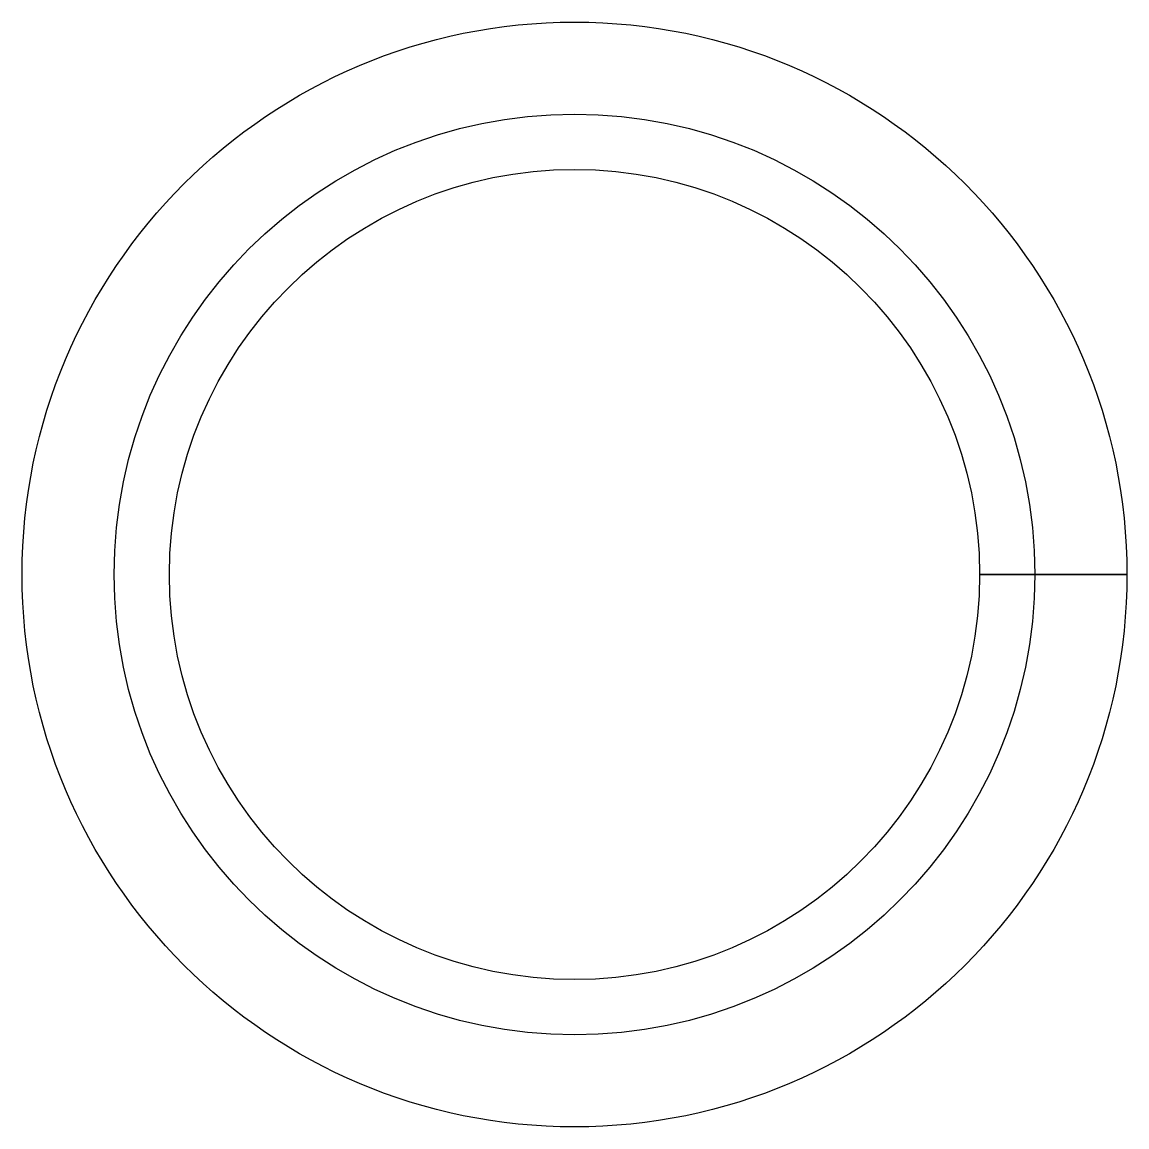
# Model space of a CAD drawing. Header units: inches. Extents: x 22.6 to 52.6, y 13.5 to 43.5.
import ezdxf

# ---------------------------------------------------------------- set-up
doc = ezdxf.new("R2010")
doc.units = ezdxf.units.IN
doc.header["$MEASUREMENT"] = 0
doc.layers.add('Construction 1', color=10, linetype='Continuous')
doc.layers.add('Construction 2', color=30, linetype='Continuous')

msp = doc.modelspace()

# ---------------------------------------------------------------- linework, layer by layer
at = {"layer": 'Construction 1'}
for centre, radius in [((37.622, 28.507), 15), ((37.622, 28.507, 7), 15), ((37.622, 28.507, 3.5), 12.5), ((37.622, 28.507, 3.5), 12.5), ((37.622, 28.507), 11), ((37.622, 28.507, 7), 11)]:
    msp.add_circle(centre, radius, dxfattribs=at)
at = {"layer": 'Construction 2'}
msp.add_polyline3d([(52.622, 28.507, 0), (48.622, 28.507, 0), (48.622, 28.507, 7), (52.622, 28.507, 7), (50.122, 28.507, 3.5)], close=True, dxfattribs=at)

doc.saveas('drawing.dxf')
